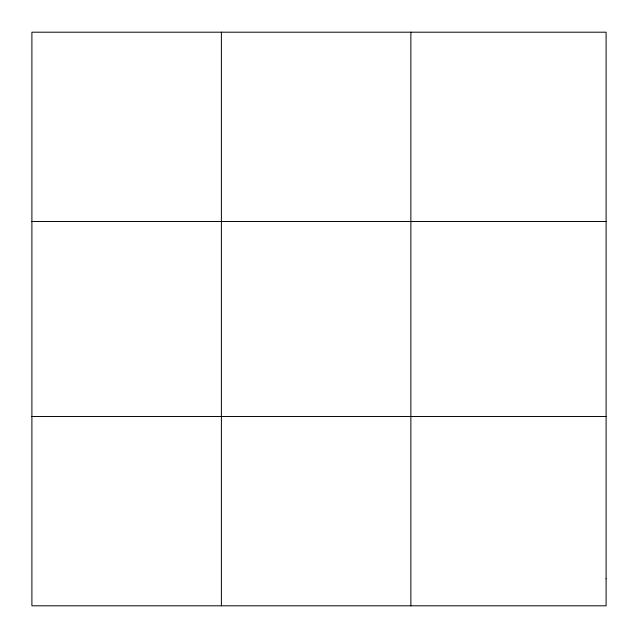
<?xml version="1.0" encoding="UTF-8"?>
<svg xmlns="http://www.w3.org/2000/svg" width="638" height="638" viewBox="0 0 638 638"><rect width="100%" height="100%" fill="white"/><g stroke="black" fill="none" stroke-linecap="round" stroke-linejoin="round"><path stroke-width="0.96" d="M221.386 605.805L221.386 32.195M410.872 605.805L410.872 32.195M31.9 221.49L606.1 221.49M31.9 416.51L606.1 416.51M606.1 578.762L606.1 605.805L31.9 605.805L31.9 32.195L606.1 32.195L606.1 578.762"/></g></svg>
